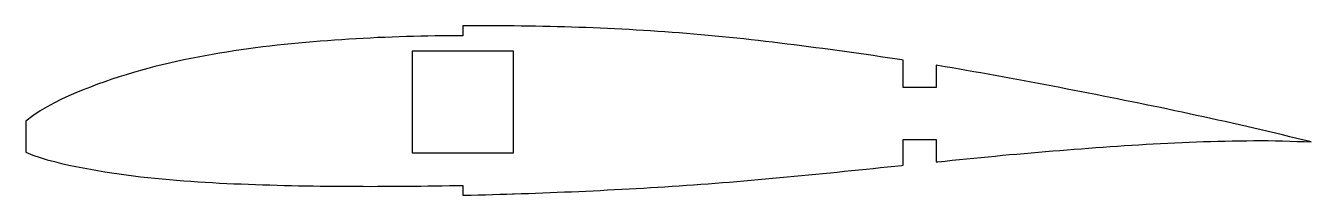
# Model space of a CAD drawing. Header units: millimetres. Extents: x 10 to 269, y 12 to 46.
import ezdxf

# ---------------------------------------------------------------- set-up
doc = ezdxf.new("R2010")
doc.units = ezdxf.units.MM

msp = doc.modelspace()

# ---------------------------------------------------------------- linework, layer by layer
for points in [[(268.74, 22.74), (267.29, 23.09), (265.84, 23.44), (264.4, 23.79), (262.95, 24.14), (261.51, 24.49), (260.06, 24.84), (258.62, 25.18), (257.17, 25.51), (255.73, 25.84), (254.28, 26.17), (252.84, 26.49), (251.39, 26.82), (249.94, 27.14), (248.5, 27.45), (247.05, 27.77), (245.61, 28.08), (244.16, 28.4), (242.72, 28.71), (241.27, 29.02), (239.83, 29.32), (238.38, 29.63), (236.94, 29.93), (235.49, 30.22), (234.04, 30.52), (232.6, 30.81), (231.15, 31.1), (229.71, 31.39), (228.26, 31.68), (226.82, 31.97), (225.37, 32.26), (223.93, 32.54), (222.48, 32.82), (221.04, 33.1), (219.59, 33.38), (218.14, 33.66), (216.7, 33.94), (215.25, 34.21), (213.81, 34.48), (212.36, 34.76), (210.92, 35.03), (209.47, 35.29), (208.03, 35.56), (206.58, 35.82), (205.14, 36.08), (203.69, 36.34), (202.24, 36.6), (200.8, 36.86), (199.35, 37.11), (197.91, 37.36), (196.46, 37.61), (195.02, 37.85), (193.57, 38.09), (193.24, 38.15), (193.24, 33.67), (186.59, 33.67), (186.59, 39.2), (186.34, 39.24), (184.9, 39.45), (183.45, 39.67), (182.01, 39.88), (180.56, 40.09), (179.12, 40.3), (177.67, 40.5), (176.23, 40.71), (174.78, 40.91), (173.34, 41.1), (171.89, 41.3), (170.44, 41.5), (169, 41.69), (167.55, 41.88), (166.11, 42.06), (164.66, 42.25), (163.22, 42.43), (161.77, 42.61), (160.33, 42.79), (158.88, 42.96), (157.44, 43.12), (155.99, 43.29), (154.54, 43.45), (153.1, 43.6), (151.65, 43.75), (150.21, 43.89), (148.76, 44.03), (147.32, 44.17), (145.87, 44.3), (144.43, 44.42), (142.98, 44.54), (141.54, 44.65), (140.09, 44.76), (138.64, 44.87), (137.2, 44.97), (135.75, 45.06), (134.31, 45.16), (132.86, 45.24), (131.42, 45.33), (129.97, 45.4), (128.53, 45.48), (127.08, 45.55), (125.64, 45.61), (124.19, 45.67), (122.74, 45.73), (121.3, 45.78), (119.85, 45.83), (118.41, 45.87), (116.96, 45.91), (115.52, 45.94), (114.07, 45.98), (112.63, 46), (111.18, 46.03), (109.74, 46.05), (108.29, 46.07), (107.96, 46.07), (106.85, 46.08), (105.4, 46.09), (103.95, 46.1), (102.51, 46.11), (101.06, 46.11), (99.62, 46.11), (98.17, 46.1), (97.96, 46.1), (97.96, 44.1), (96.73, 44.09), (95.28, 44.08), (93.84, 44.07), (92.39, 44.05), (90.95, 44.02), (89.5, 43.99), (88.05, 43.96), (87.96, 43.95), (86.61, 43.92), (85.16, 43.87), (83.72, 43.82), (82.27, 43.77), (80.83, 43.71), (79.38, 43.64), (77.94, 43.56), (76.49, 43.48), (75.05, 43.39), (73.6, 43.3), (72.15, 43.2), (70.71, 43.1), (69.26, 42.99), (67.82, 42.87), (66.37, 42.75), (64.93, 42.61), (63.48, 42.47), (62.04, 42.33), (60.59, 42.17), (59.15, 42.01), (57.7, 41.84), (56.25, 41.66), (54.81, 41.46), (53.36, 41.26), (51.92, 41.05), (50.47, 40.82), (49.03, 40.59), (47.58, 40.34), (46.14, 40.08), (44.69, 39.81), (43.25, 39.53), (41.8, 39.23), (40.35, 38.91), (38.91, 38.58), (37.46, 38.23), (36.02, 37.88), (34.57, 37.5), (33.13, 37.1), (31.68, 36.69), (30.24, 36.26), (28.79, 35.81), (27.35, 35.34), (25.9, 34.84), (24.45, 34.33), (23.01, 33.78), (21.56, 33.22), (20.12, 32.62), (18.67, 31.98), (17.23, 31.31), (15.78, 30.59), (14.34, 29.81), (12.89, 28.96), (11.45, 28.01), (10, 26.92), (10, 20.68), (11.45, 20.09), (12.89, 19.6), (14.34, 19.16), (15.78, 18.78), (17.23, 18.42), (18.67, 18.08), (20.12, 17.77), (21.56, 17.49), (23.01, 17.22), (24.45, 16.96), (25.9, 16.72), (27.35, 16.5), (28.79, 16.29), (30.24, 16.09), (31.68, 15.91), (33.13, 15.74), (34.57, 15.57), (36.02, 15.42), (37.46, 15.28), (38.91, 15.15), (40.35, 15.03), (41.8, 14.92), (43.25, 14.81), (44.69, 14.71), (46.14, 14.62), (47.58, 14.54), (49.03, 14.46), (50.47, 14.39), (51.92, 14.33), (53.36, 14.27), (54.81, 14.21), (56.25, 14.16), (57.7, 14.12), (59.15, 14.07), (60.59, 14.03), (62.04, 14), (63.48, 13.96), (64.93, 13.93), (66.37, 13.91), (67.82, 13.88), (69.26, 13.86), (70.71, 13.84), (72.15, 13.83), (73.6, 13.82), (75.05, 13.81), (76.49, 13.8), (77.94, 13.8), (79.38, 13.79), (80.83, 13.8), (82.27, 13.8), (83.72, 13.81), (85.16, 13.81), (86.61, 13.82), (87.96, 13.84), (88.05, 13.84), (89.5, 13.85), (90.95, 13.87), (92.39, 13.89), (93.84, 13.92), (95.28, 13.94), (96.73, 13.97), (97.96, 14), (97.96, 12), (98.17, 12), (99.62, 12.04), (101.06, 12.07), (102.51, 12.11), (103.95, 12.15), (105.4, 12.19), (106.85, 12.24), (107.96, 12.27), (108.29, 12.28), (109.74, 12.33), (111.18, 12.38), (112.63, 12.44), (114.07, 12.49), (115.52, 12.55), (116.96, 12.6), (118.41, 12.66), (119.85, 12.72), (121.3, 12.79), (122.74, 12.85), (124.19, 12.92), (125.64, 12.99), (127.08, 13.07), (128.53, 13.14), (129.97, 13.22), (131.42, 13.3), (132.86, 13.38), (134.31, 13.46), (135.75, 13.55), (137.2, 13.64), (138.64, 13.73), (140.09, 13.82), (141.54, 13.92), (142.98, 14.01), (144.43, 14.11), (145.87, 14.21), (147.32, 14.32), (148.76, 14.43), (150.21, 14.54), (151.65, 14.66), (153.1, 14.78), (154.54, 14.9), (155.99, 15.02), (157.44, 15.15), (158.88, 15.28), (160.33, 15.42), (161.77, 15.55), (163.22, 15.69), (164.66, 15.83), (166.11, 15.96), (167.55, 16.1), (169, 16.25), (170.44, 16.39), (171.89, 16.53), (173.34, 16.68), (174.78, 16.82), (176.23, 16.96), (177.67, 17.11), (179.12, 17.26), (180.56, 17.41), (182.01, 17.56), (183.45, 17.7), (184.9, 17.85), (186.34, 18), (186.59, 18.03), (186.59, 23.19), (193.24, 23.19), (193.24, 18.71), (193.57, 18.74), (195.02, 18.89), (196.46, 19.04), (197.91, 19.19), (199.35, 19.34), (200.8, 19.48), (202.24, 19.62), (203.69, 19.76), (205.14, 19.9), (206.58, 20.04), (208.03, 20.17), (209.47, 20.3), (210.92, 20.42), (212.36, 20.55), (213.81, 20.67), (215.25, 20.79), (216.7, 20.91), (218.14, 21.03), (219.59, 21.15), (221.04, 21.26), (222.48, 21.37), (223.93, 21.48), (225.37, 21.59), (226.82, 21.69), (228.26, 21.79), (229.71, 21.89), (231.15, 21.99), (232.6, 22.08), (234.04, 22.17), (235.49, 22.25), (236.94, 22.33), (238.38, 22.41), (239.83, 22.49), (241.27, 22.56), (242.72, 22.62), (244.16, 22.69), (245.61, 22.74), (247.05, 22.79), (248.5, 22.83), (249.94, 22.87), (251.39, 22.9), (252.84, 22.93), (254.28, 22.96), (255.73, 22.97), (257.17, 22.99), (258.62, 23), (260.06, 23), (261.51, 22.98), (262.95, 22.96), (264.4, 22.91), (265.84, 22.85), (267.29, 22.79)], [(87.76, 20.56), (108.16, 20.56), (108.16, 40.96), (87.76, 40.96)]]:
    msp.add_lwpolyline(points, close=True)

doc.saveas('drawing.dxf')
